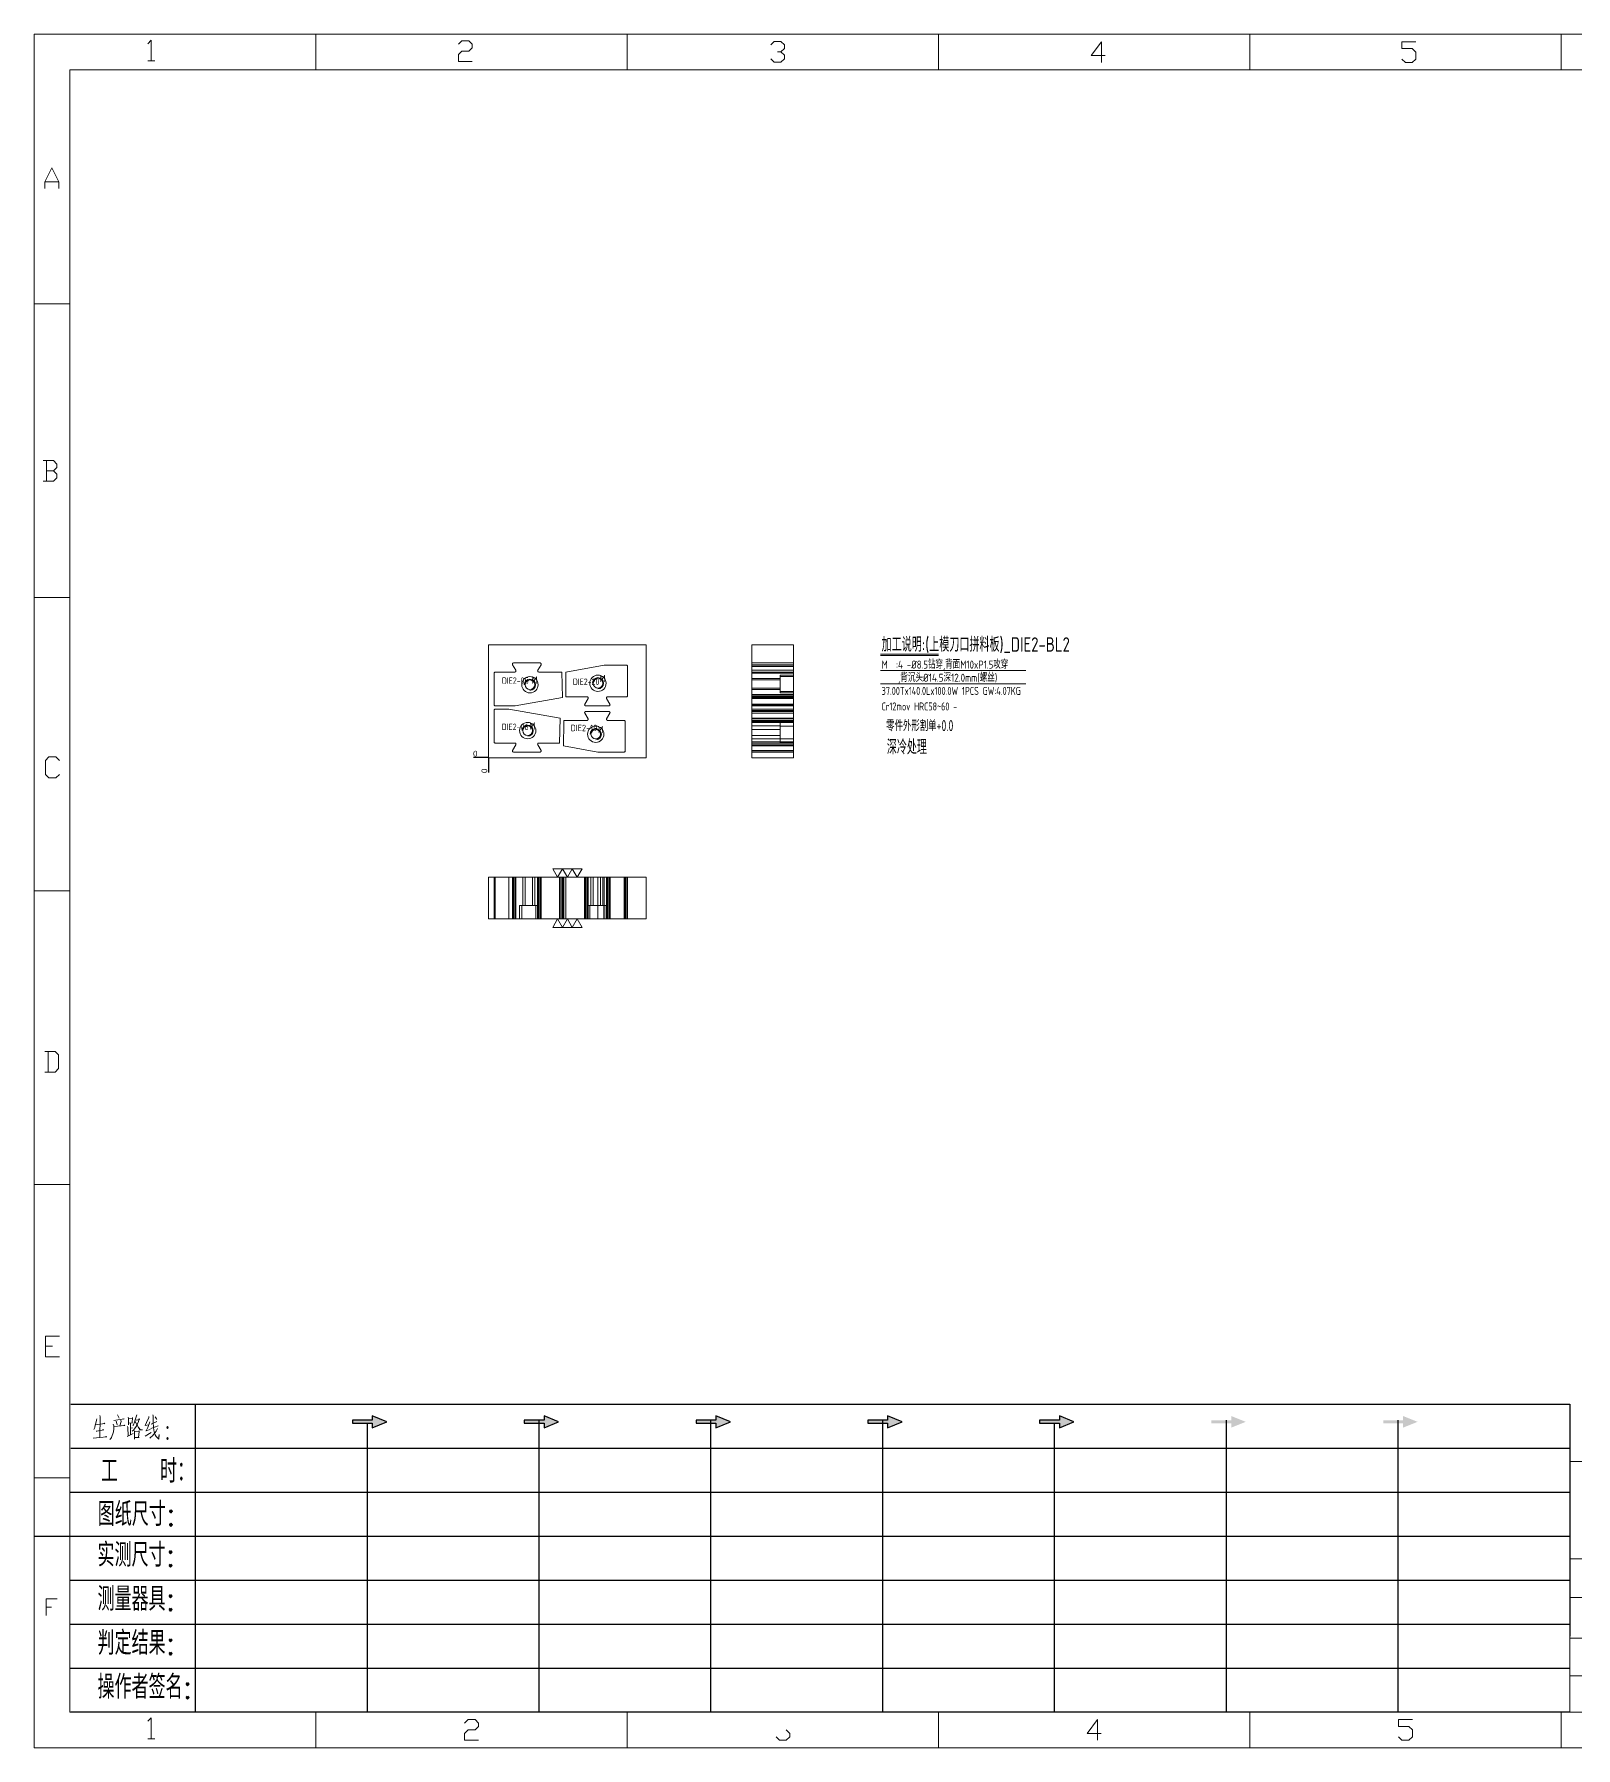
# Model space of a CAD drawing. Header units: millimetres. Extents: x 494 to 18201, y 224 to 11417.
# Drawn here: x 11593 to 12960, y 1879 to 3399 of the extents above; entities that cross this region are included whole.
import ezdxf
from ezdxf.enums import TextEntityAlignment as Align
from ezdxf.lldxf.tags import DXFTag

# ---------------------------------------------------------------- set-up
doc = ezdxf.new("R2010")
doc.units = ezdxf.units.MM
for name, color, linetype in [('DIE2', 7, 'Continuous'), ('DIE2_W', 1, 'Continuous'), ('DIM', 7, 'Continuous')]:
    doc.layers.add(name, color=color, linetype=linetype)
doc.layers.add('dim_temp', color=161, linetype='Continuous', lineweight=9)
doc.styles.add('chinesef_fs', font='txt.shx', dxfattribs={"bigfont": 'gbcbig.shx'})
doc.styles.add('gbenor_', font='gbenor.shx', dxfattribs={"bigfont": 'gbcbig'})
doc.styles.get("Standard").update_dxf_attribs({"font": 'arial.ttf'})
doc.styles.add('TXT', font='txt.shx', dxfattribs={"width": 0.8, "bigfont": 'ctxt.shx'})
tags = doc.linetypes.add('DASHED', pattern='A,12.86,[0,arial.ttf,S=0,R=0,X=0,Y=0],-12.86', length=25.72).pattern_tags.tags
tags[12:13] = [DXFTag(74, 4), DXFTag(75, 0), DXFTag(340, '0'), DXFTag(46, 0.0), DXFTag(50, 0.0), DXFTag(44, 0.0), DXFTag(45, 0.0)]
doc.dimstyles.new('通用', dxfattribs={"dimtxt": 5, "dimasz": 0.5, "dimexe": 1.5, "dimexo": 0, "dimgap": 1, "dimtad": 1, "dimtxsty": 'Standard', "dimblk": 'OPEN30', "dimcen": 1.5, "dimclrd": 252, "dimclre": 252, "dimclrt": 4, "dimadec": 1, "dimazin": 3, "dimtfac": 1, "dimtmove": 0, "dimatfit": 3, "dimldrblk": 'OPEN30', "dimarcsym": 0})

# ---------------------------------------------------------------- blocks, each defined once
blk = doc.blocks.new('*D44')
at = {"layer": 'Defpoints', "color": 0, "transparency": 16777216}
for p in [(11986.4, 2757.1), (11995.4, 2757.1), (11995.4, 2757.1)]:
    blk.add_point(p, dxfattribs=at)
at = {"layer": 'dim_temp', "color": 252, "lineweight": -2, "transparency": 16777216}
blk.add_line((11995.4, 2757.1), (11982.1, 2757.1), dxfattribs=at)
at = {"layer": 'dim_temp', "color": 4, "lineweight": 18, "transparency": 16777216, "insert": (11983.7, 2760.6), "char_height": 5, "attachment_point": 5}
blk.add_mtext('0', dxfattribs=at)
blk = doc.blocks.new('_Open30')
at = {"color": 0, "linetype": 'ByBlock', "lineweight": -2}
for p, q in [((-1, 0.3), (0, 0)), ((0, 0), (-1, -0.3)), ((0, 0), (-1, 0))]:
    blk.add_line(p, q, dxfattribs=at)
blk = doc.blocks.new('*D45')
at = {"layer": 'Defpoints', "color": 0, "transparency": 16777216}
for p in [(11995.4, 2757.1), (11995.4, 2757.1), (11995.4, 2748.1)]:
    blk.add_point(p, dxfattribs=at)
at = {"layer": 'dim_temp', "color": 252, "lineweight": -2, "transparency": 16777216}
blk.add_line((11995.4, 2757.1), (11995.4, 2743.8), dxfattribs=at)
at = {"layer": 'dim_temp', "color": 4, "lineweight": 18, "transparency": 16777216, "insert": (11991.8, 2745.4), "char_height": 5, "attachment_point": 5, "rotation": 90}
blk.add_mtext('0', dxfattribs=at)
blk = doc.blocks.new('U9')
for points in [[(-1468.2, -974.4), (-1468.2, -977.5), (-1458, -973.4), (-1468.2, -969.3), (-1468.2, -972.3), (-1482.1, -972.3), (-1482.1, -974.4)], [(-1347.7, -974.4), (-1347.7, -977.5), (-1337.5, -973.4), (-1347.7, -969.3), (-1347.7, -972.3), (-1361.6, -972.3), (-1361.6, -974.4)], [(-1227.2, -974.4), (-1227.2, -977.5), (-1217, -973.4), (-1227.2, -969.3), (-1227.2, -972.3), (-1241.1, -972.3), (-1241.1, -974.4)], [(-1106.7, -974.4), (-1106.7, -977.5), (-1096.5, -973.4), (-1106.7, -969.3), (-1106.7, -972.3), (-1120.6, -972.3), (-1120.6, -974.4)], [(-986.2, -974.4), (-986.2, -977.5), (-976, -973.4), (-986.2, -969.3), (-986.2, -972.3), (-1000.1, -972.3), (-1000.1, -974.4)], [(-865.7, -974.4), (-865.7, -977.5), (-855.5, -973.4), (-865.7, -969.3), (-865.7, -972.3), (-879.6, -972.3), (-879.6, -974.4)], [(-745.2, -974.4), (-745.2, -977.5), (-735, -973.4), (-745.2, -969.3), (-745.2, -972.3), (-759.1, -972.3), (-759.1, -974.4)]]:
    blk.add_hatch(color=3).paths.add_polyline_path(points)
at = {"color": 254, "lineweight": 18}
for p, q in [((-1705.3, 0), (-1705.3, -1202)), ((-1705.3, 0), (0, 0)), ((-1071, 0), (-1071, -25)), ((-852.6, 0), (-852.6, -25)), ((-634.3, 0), (-634.3, -25)), ((-1680.3, -1177.1), (-1680.3, -25)), ((-1680.3, -25), (-25, -25)), ((-1705.3, -189.2), (-1680.3, -189.2)), ((-1705.3, -395.1), (-1680.3, -395.1)), ((-1705.3, -601), (-1680.3, -601)), ((-1705.3, -806.9), (-1680.3, -806.9)), ((-628.2, -1001.2), (-25, -1001.2)), ((-1705.3, -1012.8), (-1680.3, -1012.8)), ((-628.1, -1069.5), (-25, -1069.5)), ((-25, -1096.6), (-628.1, -1096.6)), ((-25, -1125.1), (-628.1, -1125.1)), ((-25, -1151.5), (-628.1, -1151.5)), ((-1680.3, -1177.1), (-25, -1177.1)), ((-1071, -1202), (-1071, -1177.1)), ((-852.6, -1202), (-852.6, -1177.1)), ((-634.3, -1202), (-634.3, -1177.1)), ((-1705.3, -1202), (0, -1202))]:
    blk.add_line(p, q, dxfattribs=at)
at = {"color": 254, "linetype": 'Continuous', "lineweight": 18}
for p, q in [((-1507.7, 0), (-1507.7, -25)), ((-1289.4, 0), (-1289.4, -25)), ((-628.2, -1001.2), (-628.2, -1177.1)), ((-628.1, -1001.2), (-628.1, -1177.1)), ((-1507.7, -1202), (-1507.7, -1177.1)), ((-1289.4, -1202), (-1289.4, -1177.1))]:
    blk.add_line(p, q, dxfattribs=at)
for p, q in [((-1679.7, -961), (-628.1, -961)), ((-628.1, -961), (-628.1, -1123.7)), ((-1679.7, -991.9), (-628.1, -991.9)), ((-1680.3, -1022.8), (-628.1, -1022.8)), ((-1705.2, -1053.6), (-628.1, -1053.6)), ((-1680.3, -1084.5), (-628.1, -1084.5)), ((-1680.3, -1115.4), (-628.1, -1115.4)), ((-1680.3, -1146.2), (-628.1, -1146.2))]:
    blk.add_line(p, q)
at = {"color": 254}
for p, q in [((-1592.2, -1177.1), (-1592.2, -961)), ((-1351.1, -1177.1), (-1351.1, -972.3)), ((-1230.6, -1177.1), (-1230.6, -972.3)), ((-1110.1, -1177.1), (-1110.1, -972.3)), ((-869.1, -1177.1), (-869.1, -972.3)), ((-748.6, -1177.1), (-748.6, -972.3)), ((-1471.6, -1177.1), (-1471.6, -974.3)), ((-989.6, -1177.1), (-989.6, -974.4)), ((-628.1, -1177.1), (-1679.7, -1177.1))]:
    blk.add_line(p, q, dxfattribs=at)
at = {"color": 92, "lineweight": 18}
for points in [[(-1625.6, -6.6), (-1623.2, -4.1), (-1623.2, -18.7)], [(-1407.8, -7), (-1405.4, -4.6), (-1400.5, -4.6), (-1398.1, -7), (-1398.1, -9.4), (-1400.5, -11.9), (-1405.4, -11.9), (-1407.8, -14.3), (-1407.8, -19.1), (-1398.1, -19.1)], [(-1188.7, -7.5), (-1186.3, -5), (-1181.5, -5), (-1179, -7.5), (-1179, -9.9), (-1181.5, -12.3), (-1183.9, -12.3)], [(-954.2, -14.9), (-963.9, -14.9), (-956.7, -5.2), (-956.7, -19.8)], [(-746, -17.4), (-743.5, -19.8), (-738.7, -19.8), (-736.3, -17.4), (-736.3, -12.5), (-738.7, -10.1), (-746, -10.1), (-746, -5.2), (-736.3, -5.2)], [(-1625.6, -18.7), (-1620.7, -18.7)], [(-1181.5, -12.3), (-1179, -14.7), (-1179, -17.2), (-1181.5, -19.6), (-1186.3, -19.6), (-1188.7, -17.2)], [(-1697.8, -108.3), (-1697.8, -103.5), (-1692.9, -93.8), (-1688.1, -103.5), (-1688.1, -108.3)], [(-1697.8, -103.5), (-1688.1, -103.5)], [(-1691.8, -306.3), (-1689.4, -303.9), (-1689.4, -301.5), (-1691.8, -299), (-1699.1, -299)], [(-1696.7, -299), (-1696.7, -313.6)], [(-1699.1, -313.6), (-1691.8, -313.6), (-1689.4, -311.2), (-1689.4, -308.7), (-1691.8, -306.3), (-1696.7, -306.3)], [(-1687.7, -519.2), (-1690.1, -521.6), (-1695, -521.6), (-1697.4, -519.2), (-1697.4, -509.5), (-1695, -507), (-1690.1, -507), (-1687.7, -509.5)], [(-1697.9, -728.1), (-1690.6, -728.1), (-1688.2, -725.6), (-1688.2, -715.9), (-1690.6, -713.5), (-1697.9, -713.5)], [(-1695.5, -713.5), (-1695.5, -728.1)], [(-1687.7, -927.7), (-1697.4, -927.7), (-1697.4, -913.2), (-1687.7, -913.2)], [(-1697.4, -920.4), (-1692.6, -920.4)], [(-1697, -1109.2), (-1697, -1097.6), (-1689.2, -1097.6)], [(-1697, -1103.4), (-1693.1, -1103.4)], [(-1625.6, -1183.5), (-1623.2, -1181.1), (-1623.2, -1195.7)], [(-1403.4, -1184.7), (-1401, -1182.3), (-1396.1, -1182.3), (-1393.7, -1184.7), (-1393.7, -1187.1), (-1396.1, -1189.5), (-1401, -1189.5), (-1403.4, -1192), (-1403.4, -1196.8), (-1393.7, -1196.8)], [(-1177.8, -1189.5), (-1175.3, -1192), (-1175.3, -1194.4), (-1177.8, -1196.8), (-1182.6, -1196.8), (-1185, -1194.4)], [(-957, -1192), (-966.7, -1192), (-959.4, -1182.3), (-959.4, -1196.8)], [(-748.3, -1194.4), (-745.9, -1196.8), (-741, -1196.8), (-738.6, -1194.4), (-738.6, -1189.5), (-741, -1187.1), (-748.3, -1187.1), (-748.3, -1182.3), (-738.6, -1182.3)], [(-1625.6, -1195.7), (-1620.7, -1195.7)]]:
    blk.add_lwpolyline(points, dxfattribs=at)
at = {"color": 92, "lineweight": 0}
for points in [[(-1661.5, -971.4), (-1661.6, -972.2), (-1662.1, -974.3), (-1662.5, -975.8), (-1662.9, -977.3), (-1663.4, -978.7)], [(-1659.2, -968.9), (-1659, -969.9), (-1659.4, -984.4)], [(-1649.6, -972.4), (-1642.2, -971.4), (-1642.4, -971.3), (-1643, -971.5)], [(-1647.2, -975.5), (-1647.3, -974.5), (-1647.8, -973)], [(-1646.8, -968.4), (-1646.1, -969.8), (-1645.8, -970.8)], [(-1644.5, -972.2), (-1644.4, -973.2), (-1645.2, -976.1)], [(-1639.4, -970.2), (-1639.2, -971.1), (-1639.2, -972.4), (-1639.2, -974.3), (-1639.2, -975.4), (-1639.1, -974.4), (-1636.5, -974), (-1636.7, -974), (-1636.5, -970.4), (-1636.5, -970.7), (-1636.5, -971), (-1639.1, -971.4)], [(-1634.2, -972.1), (-1633.9, -972.2), (-1631.4, -971.7), (-1631.6, -971.1), (-1632.2, -973.2), (-1632.8, -974.7), (-1633.2, -975.6), (-1633.9, -976.7), (-1635, -978.2), (-1635.8, -979.3), (-1636.6, -980)], [(-1633.4, -968.5), (-1633.5, -969.3), (-1634.5, -972.1), (-1635.1, -973.6), (-1635.8, -975.4), (-1636.1, -975.9)], [(-1634.6, -973.4), (-1634.3, -973.7), (-1633.1, -975.8), (-1632.1, -977.4), (-1631.2, -978.8), (-1630.9, -979.1), (-1629.4, -979.1), (-1631, -978.8), (-1631.8, -977.8)], [(-1624.9, -969.6), (-1625, -970.3), (-1626.5, -973.9), (-1627.5, -975.9), (-1624.9, -975.4)], [(-1624.2, -973.3), (-1625.7, -977.3), (-1626.8, -979.6), (-1627, -979.7), (-1624, -978.7)], [(-1623.3, -975.1), (-1619.3, -973.2)], [(-1622.1, -968.5), (-1622, -969.2), (-1622, -972.4), (-1621.8, -974.7), (-1621.7, -976.1), (-1621.6, -977.6), (-1621.4, -978.9), (-1621.2, -980.3), (-1620.9, -981.4), (-1620.4, -982.5), (-1619.7, -983.7), (-1619.1, -984.5), (-1618.4, -985.2), (-1617.9, -985.5), (-1617.7, -982.2), (-1618.1, -985.4)], [(-1619.3, -971.8), (-1619.5, -971.3), (-1620.6, -970)], [(-1663.9, -984.8), (-1659.3, -984.4), (-1654.5, -983.9), (-1654.8, -983.7), (-1655.6, -984)], [(-1662.3, -975.6), (-1655.9, -974.5), (-1656, -974.4), (-1656.4, -974.7)], [(-1661.8, -979.9), (-1661.6, -979.9), (-1661.4, -979.9), (-1656.4, -978.9), (-1656.8, -978.9), (-1657.5, -979.1)], [(-1649.6, -976.2), (-1649.6, -978.4), (-1649.8, -980.3), (-1650.1, -981.8), (-1650.6, -983), (-1651.2, -984.3), (-1651.6, -985.1), (-1652.2, -985.8)], [(-1642.4, -975.9), (-1641.9, -975.8), (-1641.8, -975.9), (-1649.6, -976.7), (-1649.6, -976.2), (-1649.9, -975)], [(-1640.2, -983.7), (-1636, -981.5)], [(-1639.8, -976.7), (-1639.6, -977.3), (-1639.5, -983.2)], [(-1637.7, -974.3), (-1637.8, -982.3)], [(-1637.7, -977.8), (-1636.3, -977.6)], [(-1635.1, -979.6), (-1634.9, -980.3), (-1634.9, -985.6), (-1635, -985), (-1634.9, -984.5), (-1631.7, -984.3), (-1632.1, -984.3), (-1631.8, -980.2), (-1631.8, -979.6), (-1631.6, -980), (-1632.1, -980), (-1634.8, -980.4)], [(-1627.6, -983.4), (-1623.4, -980.8)], [(-1618.9, -978), (-1619, -978.5), (-1619.7, -979.9), (-1620.5, -981), (-1621.4, -982.1), (-1622.4, -983.2), (-1623.5, -984.1), (-1624.3, -984.8)], [(-1623.5, -978.1), (-1618.5, -976.2)]]:
    blk.add_lwpolyline(points, dxfattribs=at)
for points in [[(-1458, -973.4), (-1468.2, -969.3), (-1468.2, -972.3), (-1482.1, -972.3), (-1482.1, -974.4), (-1468.2, -974.4), (-1468.2, -977.5), (-1458, -973.4)], [(-1337.5, -973.4), (-1347.7, -969.3), (-1347.7, -972.3), (-1361.6, -972.3), (-1361.6, -974.4), (-1347.7, -974.4), (-1347.7, -977.5), (-1337.5, -973.4)], [(-1217, -973.4), (-1227.2, -969.3), (-1227.2, -972.3), (-1241.1, -972.3), (-1241.1, -974.4), (-1227.2, -974.4), (-1227.2, -977.5), (-1217, -973.4)], [(-1096.5, -973.4), (-1106.7, -969.3), (-1106.7, -972.3), (-1120.6, -972.3), (-1120.6, -974.4), (-1106.7, -974.4), (-1106.7, -977.5), (-1096.5, -973.4)], [(-976, -973.4), (-986.2, -969.3), (-986.2, -972.3), (-1000.1, -972.3), (-1000.1, -974.4), (-986.2, -974.4), (-986.2, -977.5), (-976, -973.4)]]:
    blk.add_lwpolyline(points)
for points in [[(-1611.8, -978), (-1611.3, -977.3), (-1611.8, -976.6), (-1612.3, -977.3)], [(-1611.8, -985.8), (-1611.3, -985.1), (-1611.8, -984.4), (-1612.3, -985.1)]]:
    blk.add_lwpolyline(points, close=True, dxfattribs=at)
at = {"color": 3, "style": 'chinesef_fs'}
for s, p in [('工  时：', (-1658.5, -1016.2)), ('图纸尺寸:', (-1660.7, -1046.4)), ('实测尺寸:', (-1660.9, -1075)), ('测量器具:', (-1660.9, -1105.9)), ('判定结果:', (-1660.9, -1136.8)), ('操作者签名:', (-1660.9, -1167.6))]:
    blk.add_text(s, height=16.56, dxfattribs=at).set_placement(p)
at = {"lineweight": 18, "style": 'gbenor_'}
blk.add_attdef('文档路径', (-272.5, -941.3), '', height=12, dxfattribs=at)
at = {"lineweight": 20, "style": 'TXT'}
for tag, height, p in [('18-**-**', 11, (-447.2, -1029.4)), ('客户名称', 10.9, (-531.8, -1111.7, 0)), ('料厚:', 10.9, (-531.7, -1139.2, 0))]:
    blk.add_attdef(tag, text='', height=height, dxfattribs=at).set_placement(p, align=Align.MIDDLE)
for tag, p, height in [('88888', (-457.8, -1062.2), 10), ('材质:', (-565.5, -1088.8, 0), 10.9), ('核准', (-445.4, -1116.1, 0), 10.9), ('设计', (-445.8, -1142.5, 0), 10.9), ('绘图', (-446.2, -1168.9, 0), 10.9)]:
    blk.add_attdef(tag, p, '', height=height, dxfattribs=at)
for tag, p, height, width in [('3', (-199.2, -1062.6), 10.7, 0.7), ('4', (-199.2, -1089.2), 10.7, 0.7), ('核准日期', (-329.7, -1118.3, 0), 10.9, 0.68), ('设计日期', (-329.7, -1145.1, 0), 10.9, 0.68), ('1', (-187.6, -1144.2), 9.85, 0.7), ('绘图日期', (-329.8, -1170.7, 0), 10.9, 0.68), ('2', (-199, -1168.8), 9.85, 0.7)]:
    blk.add_attdef(tag, p, '', height=height, dxfattribs=dict(at, width=width))

msp = doc.modelspace()

# ---------------------------------------------------------------- linework, layer by layer
at = {"layer": 'DIE2', "color": 11, "linetype": 'Continuous', "lineweight": 13}
for p, q in [((12229.01501, 2839.55511), (12229.01501, 2841.05511)), ((12229.01501, 2841.05511), (12266.01501, 2841.05511)), ((12229.01501, 2839.55511), (12229.01501, 2839.05504)), ((12229.01501, 2838.05511), (12229.01501, 2839.05511)), ((12229.01501, 2839.05511), (12266.01501, 2839.05511)), ((12229.01501, 2812.05511), (12229.01501, 2838.05511)), ((12266.01501, 2841.05511), (12266.01501, 2839.55511)), ((12266.01501, 2839.05504), (12266.01501, 2839.55511)), ((12266.01501, 2839.05511), (12266.01501, 2838.05511)), ((12266.01501, 2838.05511), (12266.01501, 2812.05511)), ((12229.01501, 2811.05511), (12229.01501, 2812.05511)), ((12266.01501, 2812.05511), (12266.01501, 2811.05511)), ((12229.01501, 2811.05511), (12229.01501, 2809.55511)), ((12266.01501, 2811.05511), (12229.01501, 2811.05511)), ((12229.01501, 2804.55511), (12229.01501, 2809.55511)), ((12229.01501, 2804.55511), (12229.01501, 2803.05511)), ((12229.01501, 2803.05511), (12266.01501, 2803.05511)), ((12266.01501, 2800.05511), (12229.01501, 2800.05511)), ((12229.01501, 2798.055), (12229.01501, 2800.05511)), ((12229.01501, 2798.05511), (12229.01501, 2796.55511)), ((12266.01501, 2798.05511), (12229.01501, 2798.05511)), ((12266.01501, 2809.55511), (12266.01501, 2811.05511)), ((12266.01501, 2804.55511), (12266.01501, 2809.55511)), ((12266.01501, 2803.05511), (12266.01501, 2804.55511)), ((12266.01501, 2798.055), (12266.01501, 2800.05511)), ((12266.01501, 2796.55511), (12266.01501, 2798.05511)), ((12229.01501, 2791.55511), (12229.01501, 2796.55511)), ((12229.01501, 2791.55511), (12229.01501, 2790.05511)), ((12229.01501, 2789.05511), (12229.01501, 2790.05511)), ((12229.01501, 2790.05511), (12266.01501, 2790.05511)), ((12229.01501, 2763.05511), (12229.01501, 2789.05511)), ((12266.01501, 2796.55511), (12266.01501, 2791.55511)), ((12266.01501, 2790.05511), (12266.01501, 2791.55511)), ((12266.01501, 2790.05511), (12266.01501, 2789.05511)), ((12266.01501, 2763.05511), (12266.01501, 2789.05511)), ((12229.01501, 2762.05511), (12229.01501, 2763.05511)), ((12266.01501, 2762.05511), (12229.01501, 2762.05511)), ((12266.01501, 2763.05511), (12266.01501, 2762.05511)), ((12000.3731, 2651.05511), (12001.3731, 2651.05511)), ((12000.3731, 2614.05511), (12000.3731, 2651.05511)), ((12016.63583, 2651.05511), (12001.3731, 2651.05511)), ((12016.63601, 2651.05511), (12016.63601, 2614.05511)), ((12016.63601, 2651.05511), (12017.63601, 2651.05511)), ((12017.63601, 2651.05511), (12041.17191, 2651.05511)), ((12042.17191, 2651.05511), (12041.17191, 2651.05511)), ((12042.17191, 2614.05511), (12042.17191, 2651.05511)), ((12058.41817, 2651.05511), (12042.17214, 2651.05511)), ((12058.92886, 2651.05511), (12060.89899, 2651.05511)), ((12092.42094, 2651.05511), (12061.92929, 2651.05511)), ((12061.92929, 2651.05511), (12061.92929, 2614.05511)), ((12115.69889, 2651.05511), (12092.42094, 2651.05511)), ((12092.42094, 2614.05511), (12092.42094, 2651.05511)), ((12116.69889, 2651.05511), (12115.69889, 2651.05511)), ((12116.69872, 2651.05511), (12117.65693, 2651.05511)), ((12116.69889, 2651.05511), (12116.69889, 2614.05511)), ((12118.65693, 2651.05511), (12117.65693, 2651.05511)), ((12118.65693, 2651.05511), (12118.65693, 2614.05511)), ((12000.3731, 2614.05511), (12001.3731, 2614.05511)), ((12016.63583, 2614.05511), (12001.3731, 2614.05511)), ((12016.63601, 2614.05511), (12017.63601, 2614.05511)), ((12041.17191, 2614.05511), (12017.63601, 2614.05511)), ((12042.17191, 2614.05511), (12041.17191, 2614.05511)), ((12058.41817, 2614.05511), (12042.17214, 2614.05511)), ((12060.89899, 2614.05511), (12058.92886, 2614.05511)), ((12061.92929, 2614.05511), (12092.42094, 2614.05511)), ((12092.42094, 2614.05511), (12115.69889, 2614.05511)), ((12116.69889, 2614.05511), (12115.69889, 2614.05511)), ((12116.69872, 2614.05511), (12117.65693, 2614.05511)), ((12118.65693, 2614.05511), (12117.65693, 2614.05511))]:
    msp.add_line(p, q, dxfattribs=at)
at = {"layer": 'DIE2', "color": 155, "linetype": 'DASHED', "lineweight": 13, "ltscale": 0.400162}
for p, q in [((12229.01501, 2839.55511), (12266.01501, 2839.55511)), ((12266.01501, 2834.55511), (12229.01501, 2834.55511)), ((12229.01501, 2834.55511), (12266.01501, 2834.55511)), ((12229.01501, 2832.05511), (12266.01501, 2832.05511)), ((12266.01501, 2809.55511), (12229.01501, 2809.55511)), ((12229.01501, 2804.55511), (12266.01501, 2804.55511)), ((12266.01501, 2804.05511), (12229.01501, 2804.05511)), ((12229.01501, 2799.05511), (12266.01501, 2799.05511)), ((12266.01501, 2796.55511), (12229.01501, 2796.55511)), ((12229.01501, 2791.55511), (12266.01501, 2791.55511)), ((12266.01501, 2771.05511), (12229.01501, 2771.05511)), ((12229.01501, 2768.55511), (12266.01501, 2768.55511)), ((12266.01501, 2768.55511), (12229.01501, 2768.55511)), ((12266.01501, 2763.55511), (12229.01501, 2763.55511)), ((12229.01501, 2763.55511), (12266.01501, 2763.55511)), ((12001.3731, 2614.05511), (12001.3731, 2651.05511)), ((12001.3731, 2651.05511), (12001.3731, 2614.05511)), ((12001.3731, 2614.05511), (12001.3731, 2651.05511)), ((12016.76999, 2651.05511), (12016.76999, 2614.05511)), ((12016.76999, 2614.05511), (12016.76999, 2651.05511)), ((12017.63601, 2614.05511), (12017.63601, 2651.05511)), ((12018.79072, 2651.05511), (12018.79072, 2614.05511)), ((12018.79072, 2614.05511), (12018.79072, 2651.05511)), ((12019.65674, 2614.05511), (12019.65674, 2651.05511)), ((12019.65674, 2651.05511), (12019.65674, 2614.05511)), ((12039.15119, 2651.05511), (12039.15119, 2614.05511)), ((12039.15119, 2614.05511), (12039.15119, 2651.05511)), ((12040.01721, 2614.05511), (12040.01721, 2651.05511)), ((12040.01721, 2651.05511), (12040.01721, 2614.05511)), ((12041.17191, 2651.05511), (12041.17191, 2614.05511)), ((12042.03794, 2614.05511), (12042.03794, 2651.05511)), ((12042.03794, 2651.05511), (12042.03794, 2614.05511)), ((12080.79034, 2614.05511), (12080.79034, 2651.05511)), ((12080.79034, 2651.05511), (12080.79034, 2614.05511)), ((12081.65637, 2651.05511), (12081.65637, 2614.05511)), ((12081.65637, 2614.05511), (12081.65637, 2651.05511)), ((12082.81107, 2614.05511), (12082.81107, 2651.05511)), ((12082.81107, 2651.05511), (12082.81107, 2614.05511)), ((12083.67709, 2651.05511), (12083.67709, 2614.05511)), ((12083.67709, 2614.05511), (12083.67709, 2651.05511)), ((12100.17154, 2614.05511), (12100.17154, 2651.05511)), ((12100.17154, 2651.05511), (12100.17154, 2614.05511)), ((12101.03756, 2614.05511), (12101.03756, 2651.05511)), ((12101.03757, 2651.05511), (12101.03757, 2614.05511)), ((12102.19226, 2651.05511), (12102.19226, 2614.05511)), ((12102.19227, 2614.05511), (12102.19227, 2651.05511)), ((12103.05829, 2651.05511), (12103.05829, 2614.05511)), ((12103.05829, 2614.05511), (12103.05829, 2651.05511)), ((12115.69889, 2651.05511), (12115.69889, 2614.05511)), ((12117.65693, 2651.05511), (12117.65693, 2614.05511))]:
    msp.add_line(p, q, dxfattribs=at)
at = {"layer": 'DIE2', "color": 155, "linetype": 'Continuous', "lineweight": 13}
for p, q in [((12266.01501, 2839.55511), (12229.01501, 2839.55511)), ((12266.01501, 2838.05511), (12229.01501, 2838.05511)), ((12229.01501, 2812.05511), (12266.01501, 2812.05511)), ((12229.01501, 2809.55511), (12266.01501, 2809.55511)), ((12266.01501, 2804.55511), (12229.01501, 2804.55511)), ((12229.01501, 2796.55511), (12266.01501, 2796.55511)), ((12266.01501, 2791.55511), (12229.01501, 2791.55511)), ((12266.01501, 2789.05511), (12229.01501, 2789.05511)), ((12229.01501, 2763.05511), (12266.01501, 2763.05511)), ((12001.3731, 2651.05511), (12001.3731, 2614.05511)), ((12017.63601, 2651.05511), (12017.63601, 2614.05511)), ((12041.17191, 2614.05511), (12041.17191, 2651.05511)), ((12115.69889, 2614.05511), (12115.69889, 2651.05511)), ((12117.65693, 2614.05511), (12117.65693, 2651.05511))]:
    msp.add_line(p, q, dxfattribs=at)
at = {"layer": 'DIE2', "color": 6, "linetype": 'DASHED', "lineweight": 13, "ltscale": 0.400162}
for p, q in [((12266.01501, 2833.05511), (12229.01501, 2833.05511)), ((12229.01501, 2810.43162), (12266.01501, 2810.43162)), ((12266.01501, 2792.02556), (12229.01501, 2792.02556)), ((12229.01501, 2770.05511), (12266.01501, 2770.05511)), ((12060.43483, 2614.05511), (12060.43483, 2651.05511))]:
    msp.add_line(p, q, dxfattribs=at)
at = {"layer": 'DIE2', "color": 11, "linetype": 'DASHED', "lineweight": 13, "ltscale": 0.400162}
for p, q in [((12266.01501, 2833.02556), (12229.01501, 2833.02556)), ((12229.01501, 2813.12154), (12266.01501, 2813.12154)), ((12229.01501, 2788.33845), (12266.01501, 2788.33845)), ((12229.01501, 2767.43162), (12266.01501, 2767.43162)), ((12013.39144, 2614.05511), (12013.39144, 2651.05511)), ((12019.06477, 2614.05511), (12019.06477, 2651.05511)), ((12019.79072, 2614.05511), (12019.79072, 2651.05511)), ((12039.01721, 2651.05511), (12039.01721, 2614.05511)), ((12062.17254, 2651.05511), (12062.17254, 2614.05511)), ((12062.18838, 2614.05511), (12062.18838, 2651.05511)), ((12063.89899, 2614.05511), (12063.89899, 2651.05511)), ((12064.13058, 2651.05511), (12064.13058, 2614.05511)), ((12064.14965, 2651.05511), (12064.14965, 2614.05511)), ((12080.65637, 2651.05511), (12080.65637, 2614.05511)), ((12083.81107, 2614.05511), (12083.81107, 2651.05511)), ((12098.09428, 2614.05511), (12098.09428, 2651.05511)), ((12100.03757, 2651.05511), (12100.03757, 2614.05511)), ((12103.19227, 2614.05511), (12103.19227, 2651.05511))]:
    msp.add_line(p, q, dxfattribs=at)
at = {"layer": 'DIE2', "color": 5, "linetype": 'DASHED', "lineweight": 13, "ltscale": 0.400162}
for p, q in [((12254.01501, 2827.32655), (12229.01501, 2827.32655)), ((12254.01501, 2825.99636), (12229.01501, 2825.99636)), ((12229.01501, 2818.82055), (12254.01501, 2818.82055)), ((12229.01501, 2817.49036), (12254.01501, 2817.49036)), ((12254.01501, 2785.29334), (12229.01501, 2785.29334)), ((12254.01501, 2782.13803), (12229.01501, 2782.13803)), ((12229.01501, 2776.78734), (12254.01501, 2776.78734)), ((12229.01501, 2773.63203), (12254.01501, 2773.63203)), ((12025.92073, 2651.05511), (12025.92073, 2626.05511)), ((12027.91391, 2651.05511), (12027.91391, 2626.05511)), ((12034.42673, 2626.05511), (12034.42673, 2651.05511)), ((12036.41991, 2626.05511), (12036.41991, 2651.05511)), ((12086.29791, 2651.05511), (12086.29791, 2626.05511)), ((12088.26178, 2651.05511), (12088.26178, 2626.05511)), ((12094.80391, 2626.05511), (12094.80391, 2651.05511)), ((12096.76778, 2626.05511), (12096.76778, 2651.05511))]:
    msp.add_line(p, q, dxfattribs=at)
at = {"layer": 'DIE2', "color": 31, "linetype": 'DASHED', "lineweight": 13, "ltscale": 0.400162}
for p, q in [((12266.01501, 2830.32355), (12254.01501, 2830.32355)), ((12254.01501, 2830.32355), (12254.01501, 2823.07355)), ((12266.01501, 2828.99336), (12254.01501, 2828.99336)), ((12254.01501, 2823.07355), (12254.01501, 2815.82355)), ((12254.01501, 2815.82355), (12266.01501, 2815.82355)), ((12254.01501, 2815.82326), (12254.01501, 2814.49336)), ((12254.01501, 2814.49336), (12266.01501, 2814.49336)), ((12266.01501, 2788.29034), (12254.01501, 2788.29034)), ((12254.01501, 2788.29034), (12254.01501, 2785.13543)), ((12266.01501, 2785.13503), (12254.01501, 2785.13503)), ((12254.01501, 2785.13503), (12254.01501, 2777.88503)), ((12254.01501, 2777.88503), (12254.01501, 2770.63503)), ((12254.01501, 2773.79034), (12266.01501, 2773.79034)), ((12254.01501, 2770.63503), (12266.01501, 2770.63503)), ((12022.92373, 2626.05511), (12022.92373, 2614.05511)), ((12037.42373, 2626.05511), (12022.92373, 2626.05511)), ((12024.91691, 2626.05511), (12024.91691, 2614.05511)), ((12039.41691, 2626.05511), (12037.42359, 2626.05511)), ((12037.42373, 2614.05511), (12037.42373, 2626.05511)), ((12039.41691, 2614.05511), (12039.41691, 2626.05511)), ((12083.30091, 2626.05511), (12083.30091, 2614.05511)), ((12097.80091, 2626.05511), (12083.30091, 2626.05511)), ((12085.26478, 2626.05511), (12085.26478, 2614.05511)), ((12099.76478, 2626.05511), (12097.80078, 2626.05511)), ((12097.80091, 2614.05511), (12097.80091, 2626.05511)), ((12099.76478, 2614.05511), (12099.76478, 2626.05511))]:
    msp.add_line(p, q, dxfattribs=at)
at = {"layer": 'DIE2', "color": 6, "linetype": 'Continuous', "lineweight": 13}
for p, q in [((12058.41817, 2651.05511), (12058.92929, 2651.05511)), ((12058.41817, 2651.05511), (12058.41817, 2614.05511)), ((12058.92929, 2614.05511), (12058.92929, 2651.05511)), ((12060.89899, 2651.05511), (12060.89899, 2614.05511)), ((12058.41817, 2614.05511), (12058.92929, 2614.05511))]:
    msp.add_line(p, q, dxfattribs=at)
at = {"layer": 'DIE2', "color": 30, "linetype": 'DASHED', "lineweight": 13, "ltscale": 0.400162}
for centre in [(12032.16691, 2821.74336), (12092.51478, 2823.07355), (12030.17373, 2781.04034), (12090.55091, 2777.88503)]:
    msp.add_circle(centre, 7.25, dxfattribs=at)
at = {"layer": 'DIE2', "color": 42, "linetype": 'Continuous', "lineweight": 13}
for centre in [(12092.51478, 2823.07355), (12032.16691, 2821.74336), (12030.17373, 2781.04034), (12090.55091, 2777.88503)]:
    msp.add_circle(centre, 4.253, dxfattribs=at)
at = {"layer": 'DIE2', "color": 30, "linetype": 'DASHED', "lineweight": 18, "ltscale": 0.400162}
for centre in [(12092.51478, 2823.07355), (12032.16691, 2821.74336), (12030.17373, 2781.04034), (12090.55091, 2777.88503)]:
    msp.add_arc(centre, 5, 270, 180, dxfattribs=at)
at = {"layer": 'DIE2_W', "color": 1, "linetype": 'Continuous', "lineweight": 13}
for points in [[(12001.3731, 2833.05511, 0.4142135624), (12000.3731, 2832.05511), (12000.3731, 2804.05511, 0.4142135624), (12001.3731, 2803.05511), (12019.06477, 2803.05511), (12060.89899, 2810.43162), (12060.43483, 2833.05511), (12040.01721, 2833.05511, -0.5773502692), (12039.15119, 2834.55511), (12042.03794, 2839.55511, 0.5773502692), (12041.17191, 2841.05511), (12017.63601, 2841.05511, 0.5773502692), (12016.76999, 2839.55511), (12019.65674, 2834.55511, -0.5773502692), (12018.79072, 2833.05511)], [(12039.15119, 2768.55511, -0.5773502692), (12040.01721, 2770.05511), (12058.41817, 2770.05511), (12058.92929, 2792.02556), (12013.39144, 2800.05511), (12001.3731, 2800.05511, 0.4142135624), (12000.3731, 2799.05511), (12000.3731, 2771.05511, 0.4142135624), (12001.3731, 2770.05511), (12018.79072, 2770.05511, -0.5773502692), (12019.65674, 2768.55511), (12016.76999, 2763.55511, 0.5773502692), (12017.63601, 2762.05511), (12041.17191, 2762.05511, 0.5773502692), (12042.03794, 2763.55511)], [(12115.69889, 2762.05511, 0.4142135624), (12116.69889, 2763.05511), (12116.69889, 2789.05511, 0.4142135624), (12115.69889, 2790.05511), (12101.03757, 2790.05511, -0.5773502692), (12100.17154, 2791.55511), (12103.05829, 2796.55511, 0.5773502692), (12102.19227, 2798.05511), (12081.65637, 2798.05511, 0.5773502692), (12080.79034, 2796.55511), (12083.67709, 2791.55511, -0.5773502692), (12082.81107, 2790.05511), (12062.18838, 2790.05511), (12062.17254, 2788.33845), (12061.92929, 2767.43162), (12092.42094, 2762.05511)]]:
    msp.add_lwpolyline(points, format="xyb", close=True, dxfattribs=at)
msp.add_lwpolyline([(12100.17154, 2809.55511, -0.5773502692), (12101.03756, 2811.05511), (12117.65693, 2811.05511, 0.4142135624), (12118.65693, 2812.05511), (12118.65693, 2838.05511, 0.4142135624), (12117.65693, 2839.05511), (12098.09428, 2839.05511), (12063.89899, 2833.02556), (12064.13058, 2813.12154), (12064.14965, 2811.05511), (12082.81107, 2811.05511, -0.5773502692), (12083.67709, 2809.55511), (12080.79034, 2804.55511, 0.5773502692), (12081.65637, 2803.05511), (12102.19226, 2803.05511, 0.5773502692), (12103.05829, 2804.55511), (12100.17154, 2809.55511)], format="xyb", dxfattribs=at)
at = {"layer": 'DIM', "color": 252, "linetype": 'DASHED', "lineweight": 18, "ltscale": 0.400162}
for p, q in [((11995.3731, 2857.05511), (12135.3731, 2857.05511)), ((11995.3731, 2757.05511), (11995.3731, 2857.05511)), ((12135.3731, 2757.05511), (12135.3731, 2857.05511)), ((12229.01501, 2857.05511), (12266.01501, 2857.05511)), ((12229.01501, 2757.05511), (12229.01501, 2857.05511)), ((12266.01501, 2757.05511), (12266.01501, 2857.05511)), ((11995.3731, 2757.05511), (12135.3731, 2757.05511)), ((12229.01501, 2757.05511), (12266.01501, 2757.05511)), ((11995.3731, 2651.05511), (12135.3731, 2651.05511)), ((11995.3731, 2614.05511), (11995.3731, 2651.05511)), ((12135.3731, 2614.05511), (12135.3731, 2651.05511)), ((11995.3731, 2614.05511), (12135.3731, 2614.05511))]:
    msp.add_line(p, q, dxfattribs=at)
at = {"layer": 'DIM', "color": 8, "linetype": 'Continuous', "lineweight": 18}
for p, q in [((12343.0151, 2848.87861), (12394.6247, 2848.87861)), ((12343.0151, 2847.81211), (12394.6247, 2847.81211)), ((12343.0151, 2834.36961), (12472.01894, 2834.36961)), ((12343.0151, 2822.70461), (12472.01894, 2822.70461))]:
    msp.add_line(p, q, dxfattribs=at)
at = {"layer": 'DIM', "lineweight": 18}
for points in [[(12078.36348, 2658.55511), (12074.03335, 2651.05511), (12069.70322, 2658.55511), (12065.3731, 2651.05511), (12061.04297, 2658.55511), (12056.71284, 2651.05511), (12052.38272, 2658.55511), (12078.36348, 2658.55511)], [(12052.38272, 2606.55511), (12056.71284, 2614.05511), (12061.04297, 2606.55511), (12065.3731, 2614.05511), (12069.70322, 2606.55511), (12074.03335, 2614.05511), (12078.36348, 2606.55511), (12052.38272, 2606.55511)]]:
    msp.add_lwpolyline(points, close=True, dxfattribs=at)

# ---------------------------------------------------------------- block references
at = {"layer": 'DIM', "ltscale": 1.418068, "xscale": 1.264435379605522, "yscale": 1.26443537960024, "zscale": 1.264435379605522}
msp.add_blockref('U9', (13748.76857, 3398.74216), dxfattribs=at)

# ---------------------------------------------------------------- texts
at = {"layer": 'DIM', "color": 4, "lineweight": 18, "style": 'gbenor_'}
for s, height, width, p in [('加工说明:(上模刀口拼料板)_DIE2-BL2', 12.8, 0.87, (12344.07533, 2851.0876)), ('M  :4 -%%c8.5钻穿,背面M10xP1.5攻穿', 7.1, 0.9351, (12344.0801, 2836.06984)), ('M', 6.5, 0.8408, (12033.75204, 2822.67244)), ('M', 6.5, 0.8408, (12094.10004, 2824.00244)), ('    ,背沉头%%c14.5深12.0mm(螺丝)', 7.1, 0.9497, (12344.0801, 2824.40484)), ('37.00Tx140.0Lx100.0W 1PCS GW:4.07KG', 7.1, 0.8476, (12344.0801, 2812.73984)), ('Cr12mov HRC58~60 -', 7.1, 0.7603, (12344.0801, 2798.94184)), ('M', 6.5, 0.8408, (12031.75904, 2781.96944)), ('M', 6.5, 0.8408, (12092.13604, 2778.81444))]:
    msp.add_text(s, height=height, dxfattribs=dict(at, width=width)).set_placement(p)
at = {"layer": 'DIM', "color": 7, "lineweight": 18, "style": 'gbenor_'}
for s, width, p in [('DIE2-05', 0.8383, (12007.28069, 2822.56388)), ('DIE2-20', 0.8383, (12070.22979, 2821.56388)), ('DIE2-06', 0.8449, (12007.08372, 2781.56388)), ('DIE2-19', 0.8723, (12068.26125, 2780.56388))]:
    msp.add_text(s, height=5.7, dxfattribs=dict(at, width=width)).set_placement(p)
at = {"layer": 'DIM', "color": 1, "lineweight": 18, "style": 'gbenor_', "width": 0.7603}
for s, height, p in [('零件外形割单+0.0', 9.8, (12348.12381, 2780.61654)), ('深冷处理', 13, (12348.71666, 2759.99828))]:
    msp.add_text(s, height=height, dxfattribs=at).set_placement(p)

# ---------------------------------------------------------------- dimensions: what is measured, and where the dimension line sits
at = {"layer": 'dim_temp', "lineweight": 18}
for feature_location, offset, dtype, origin, picture, middle in [((11995.3730970188, 2757.0551136172), (-9, 0), 0, (11995.3730970188, 2757.0551136172), '*D44', (11983.7428105249, 2760.6079785558)), ((11995.3730970188, 2757.0551136173), (0, -9), 1, (11995.3730970188, 2757.0551136173), '*D45', (11991.8202320802, 2745.4248271234))]:
    dim = msp.add_ordinate_dim(feature_location=feature_location, offset=offset, dtype=dtype, origin=origin, dimstyle='通用', dxfattribs=at)
    dim.commit()
    dim.dimension.update_dxf_attribs({"geometry": picture, "text_midpoint": middle})

doc.saveas('drawing.dxf')
